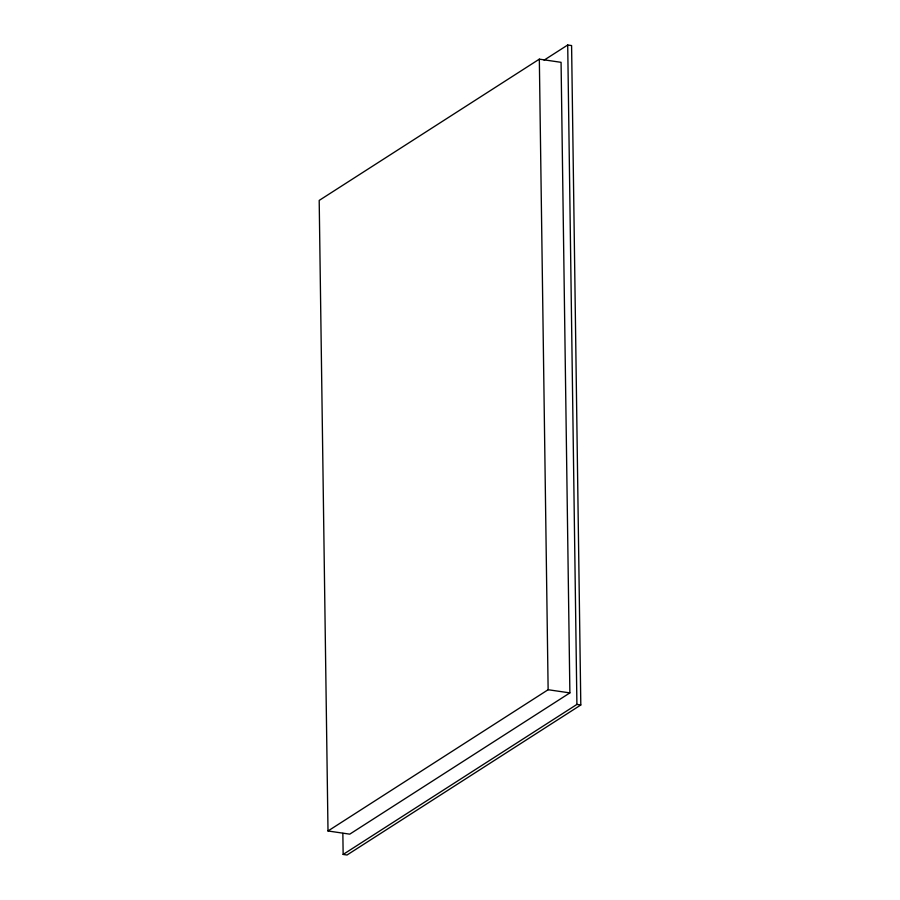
<?xml version="1.0" encoding="UTF-8"?>
<svg xmlns="http://www.w3.org/2000/svg" width="900" height="900" viewBox="0 0 900 900"><rect width="100%" height="100%" fill="white"/><g stroke="black" fill="none" stroke-linecap="round" stroke-linejoin="round"><path stroke-width="1.35" d="M539.336 59.152L319.196 200.419L328.005 830.981L349.751 834.154L569.88 692.899L561.071 62.325L539.336 59.152L548.134 689.726L328.005 830.981M544.095 60.154L567.709 45L571.59 45.562L580.804 704.992L347.029 855L343.147 854.438L342.855 833.344M343.147 854.438L576.911 704.419L580.804 704.992M548.134 689.726L569.88 692.899M567.709 45L576.911 704.419"/></g></svg>
